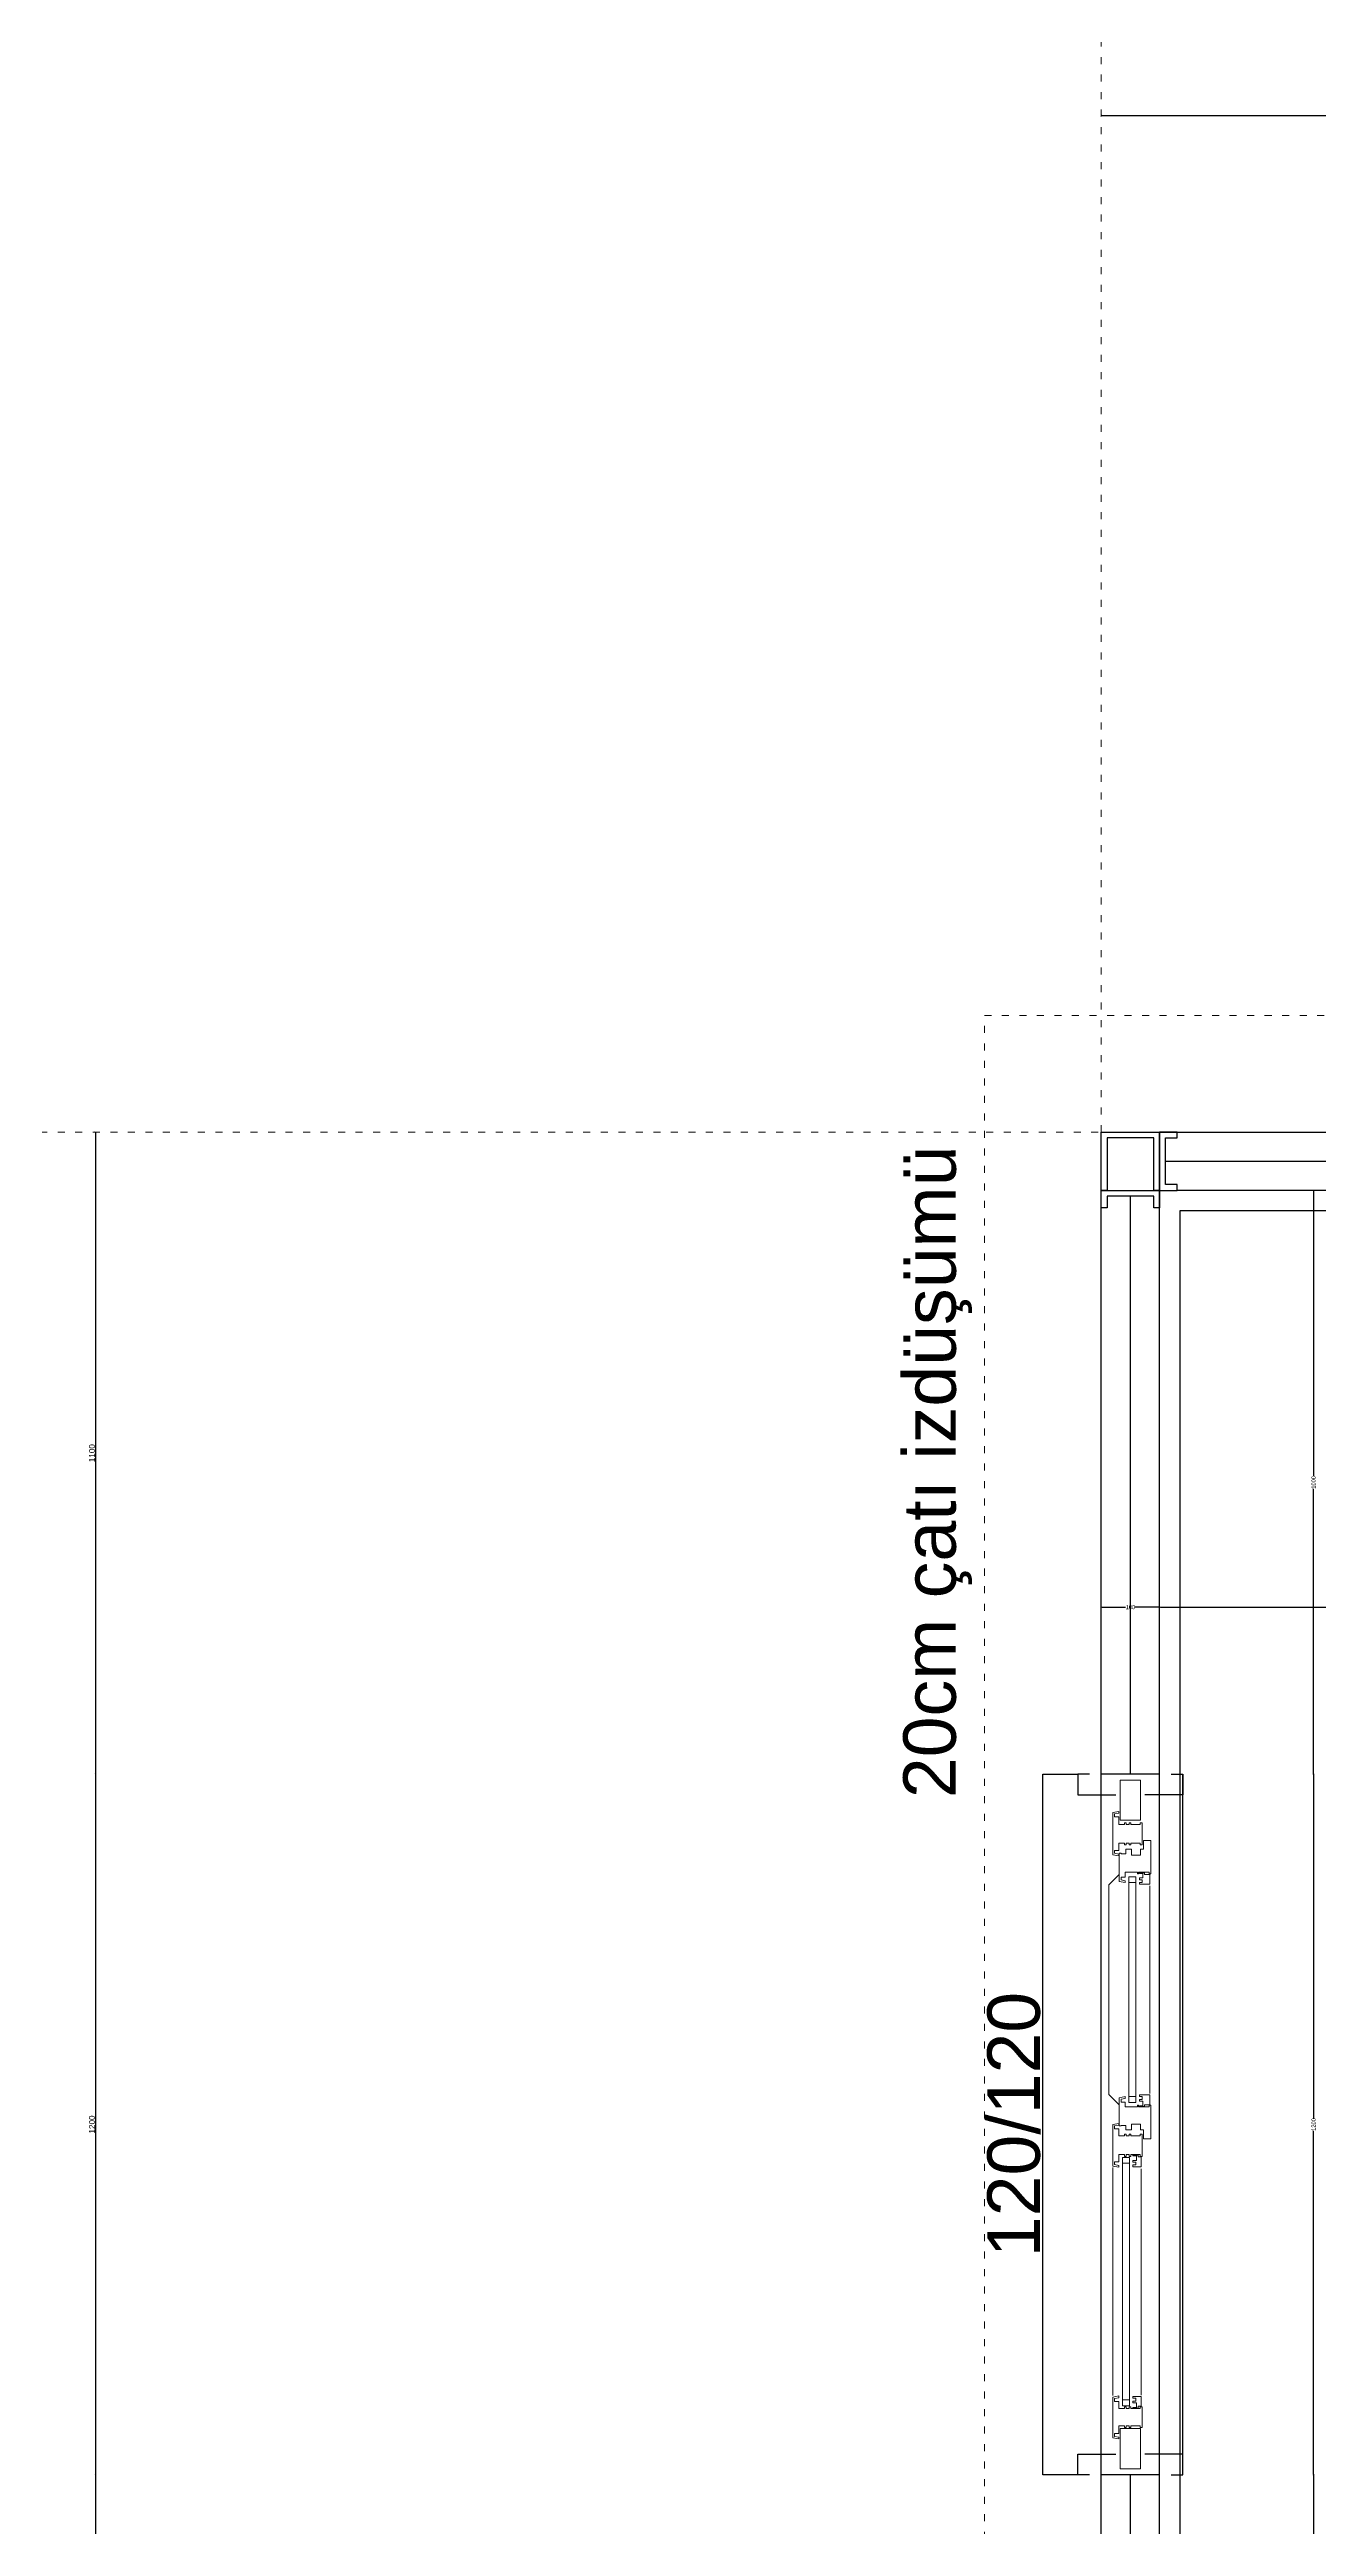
# Model space of a CAD drawing. Header units: centimetres. Extents: x -373760 to 14750, y -122502 to 29584.
# Drawn here: x -292172 to -289999, y -71404 to -67161 of the extents above; entities that cross this region are included whole.
import ezdxf
from ezdxf.enums import TextEntityAlignment as Align

# ---------------------------------------------------------------- set-up
doc = ezdxf.new("R2010")
doc.units = ezdxf.units.CM
doc.linetypes.add('ACAD_ISO03W100', pattern=[30, 12, -18])
for name, color, linetype, lineweight in [('AKSLAR-P', 211, 'Continuous', 9), ('duvar', 10, 'Continuous', 25), ('PENCERE', 5, 'Continuous', 13), ('Ölçü iç KGK', 124, 'Continuous', 20)]:
    doc.layers.add(name, color=color, linetype=linetype, lineweight=lineweight)
for name, color, linetype in [('duvar-kesim', 7, 'Continuous'), ('Kolon', 7, 'Continuous'), ('penc-yazi', 7, 'Continuous'), ('siva', 121, 'Continuous'), ('TASYUNU-P', 40, 'Continuous')]:
    doc.layers.add(name, color=color, linetype=linetype)
doc.styles.get("Standard").update_dxf_attribs({"font": 'arial.ttf'})
doc.linetypes.add('BATTING', pattern='A,0.00254,-2.54,[134,ltypeshp.shx,S=2.54,R=0,X=-2.54,Y=0],-5.08,[134,ltypeshp.shx,S=2.54,R=180,X=2.54,Y=0],-2.54', length=10.16254)
doc.dimstyles.new('Aydın İç Ölçü', dxfattribs={"dimtxt": 7, "dimasz": 3, "dimexe": 0.18, "dimexo": 0.0625, "dimgap": 1, "dimtad": 0, "dimdec": 0, "dimzin": 0, "dimdsep": 46, "dimtxsty": 'Standard', "dimblk": 'DOT', "dimcen": 1, "dimse1": 1, "dimse2": 1, "dimclrd": 256, "dimclrt": 6, "dimadec": 0, "dimazin": 0, "dimtfac": 1, "dimtdec": 0, "dimtix": 1, "dimtofl": 0, "dimtmove": 0, "dimatfit": 3, "dimldrblk": 'DOT', "dimfxl": 1, "dimtolj": 1, "dimtzin": 0, "dimarcsym": 0})
doc.dimstyles.new('aydın ölçü', dxfattribs={"dimtxt": 10, "dimasz": 2.5, "dimexe": 5, "dimexo": 5, "dimtad": 1, "dimdec": 0, "dimtxsty": 'Standard', "dimblk": 'ARCHTICK', "dimcen": 2.5, "dimse1": 1, "dimse2": 1, "dimadec": 0, "dimazin": 0, "dimtfac": 1, "dimtdec": 0, "dimtix": 1, "dimtmove": 0, "dimatfit": 3, "dimfxl": 5, "dimfxlon": 1, "dimarcsym": 0})

# ---------------------------------------------------------------- blocks, each defined once
blk = doc.blocks.new('fm-win2')
at = {"color": 8, "linetype": 'Continuous'}
for p, q in [((11, 1.37), (11, 0.17)), ((11, 1.37), (54.25, 1.37)), ((11, 0.17), (54.25, 0.17)), ((12, 1.37), (12, 0.17)), ((12.75, 3), (52.5, 3)), ((53.25, 1.37), (53.25, 0.17)), ((54.25, 1.37), (54.25, 0.17)), ((63.85, 0.28), (63.85, -0.92)), ((63.85, 0.28), (103.15, 0.28)), ((64.85, 0.28), (64.85, -0.92)), ((102.15, 0.28), (102.15, -0.92)), ((103.15, 0.28), (103.15, -0.92)), ((12.85, -1.85), (52.3, -1.85)), ((63.85, -0.92), (103.15, -0.92)), ((65.4, -3.35), (101.6, -3.35))]:
    blk.add_line(p, q, dxfattribs=at)
at = {"linetype": 'Continuous'}
for points in [[(7, -1.75), (0, -1.75), (0, 1.75), (7, 1.75)], [(7.5, -1.7), (7.5, -0.1), (7.2, -0.1), (7.2, 0.2), (7.5, 0.2), (7.5, 0.7), (7.2, 0.7), (7.2, 1), (7.5, 1), (7.5, 2), (6.16, 2), (6.16, 2.7), (5.65, 2.7), (5.51, 2), (5.2, 2), (5.4, 3), (12.5, 3), (12.7, 2), (12.39, 2), (12.25, 2.7), (11.74, 2.7), (11.74, 2), (10.5, 2), (10.5, 1), (10.8, 1), (10.8, 0.7), (10.5, 0.7), (10.5, 0.2), (10.8, 0.2), (10.8, -0.1), (10.5, -0.1), (10.5, -1.7), (10.8, -1.7), (10.8, -2), (7.2, -2), (7.2, -1.7)], [(58, 2), (59.24, 2), (59.24, 2.7), (59.75, 2.7), (59.89, 2), (60.2, 2), (60, 3), (52.75, 3), (52.55, 2), (52.86, 2), (53, 2.7), (53.51, 2.7), (53.51, 2), (54.75, 2), (54.75, 1), (54.45, 1), (54.45, 0.7), (54.75, 0.7), (54.75, 0.2), (54.45, 0.2), (54.45, -0.1), (54.75, -0.1), (54.75, -1.69), (54.45, -1.69), (54.45, -2), (58.3, -2), (58.3, -1.69), (58, -1.69), (58, -0.1), (58.3, -0.1), (58.3, 0.2), (58, 0.2), (58, 0.7), (58.3, 0.7), (58.3, 1), (58, 1)], [(63.05, -1.25), (63.05, 0.9), (63.89, 0.9), (63.89, 1.6), (64.4, 1.6), (64.54, 0.9), (64.85, 0.9), (64.65, 1.9), (59.75, 1.9), (59.75, 1.6), (59.85, 1.6), (59.85, 0.8), (59.05, 0.8), (59.05, -0.2), (60.05, -0.2), (60.05, -1.75), (59.05, -1.75), (59.05, -2.25), (57.5, -2.25), (57.5, -3.5), (63.35, -3.5), (63.35, -3.2), (63.05, -3.2), (63.05, -1.4), (63.35, -1.4), (63.35, -1.25)], [(103.95, -1.4), (103.65, -1.4), (103.65, -1.25), (103.95, -1.25), (103.95, 0.9), (103.11, 0.9), (103.11, 1.6), (102.6, 1.6), (102.46, 0.9), (102.15, 0.9), (102.35, 1.9), (107.25, 1.9), (107.25, 1.6), (107.15, 1.6), (107.15, 0.8), (107.95, 0.8), (107.95, -0.2), (106.95, -0.2), (106.95, -1.75), (107.95, -1.75), (107.95, -2.25), (109.5, -2.25), (109.5, -3.5), (103.65, -3.5), (103.65, -3.2), (103.95, -3.2)], [(109, 0.7), (108.7, 0.7), (108.7, 1), (109, 1), (109, 2), (107.76, 2), (107.76, 2.7), (107.25, 2.7), (107.11, 2), (106.8, 2), (107, 3), (114.35, 3), (114.55, 2), (114.24, 2), (114.1, 2.7), (113.59, 2.7), (113.59, 2), (112.25, 2), (112.25, 1), (112.55, 1), (112.55, 0.7), (112.25, 0.7), (112.25, 0.2), (112.55, 0.2), (112.55, -0.1), (112.25, -0.1), (112.25, -1.69), (112.55, -1.69), (112.55, -2), (108.7, -2), (108.7, -1.69), (109, -1.69), (109, -0.1), (108.7, -0.1), (108.7, 0.2), (109, 0.2)], [(113, -1.75), (120, -1.75), (120, 1.75), (113, 1.75)]]:
    blk.add_lwpolyline(points, close=True, dxfattribs=at)
at = {"color": 8, "linetype": 'Continuous'}
blk.add_lwpolyline([(63.45, 1.9), (65.25, 3.7), (101.75, 3.7), (103.55, 1.9)], dxfattribs=at)
for points in [[(10.9, -1.35), (10.9, -1.85), (12.6, -1.85), (12.6, -0.45), (12.3, -0.45), (12.3, -0.95), (11.8, -0.95), (11.8, -0.45), (11.5, -0.45), (11.5, -1.05), (10.7, -1.05), (10.7, -0.45), (10.6, -0.45), (10.6, -1.35)], [(54.35, -1.35), (54.35, -1.85), (52.65, -1.85), (52.65, -0.45), (52.95, -0.45), (52.95, -0.95), (53.45, -0.95), (53.45, -0.45), (53.75, -0.45), (53.75, -1.05), (54.55, -1.05), (54.55, -0.45), (54.65, -0.45), (54.65, -1.35)], [(63.15, -2.45), (63.45, -2.45), (63.45, -3.35), (65.15, -3.35), (65.15, -1.55), (64.85, -1.55), (64.85, -2.05), (64.35, -2.05), (64.35, -1.55), (64.05, -1.55), (64.05, -2.15), (63.25, -2.15), (63.25, -1.55), (63.15, -1.55)], [(103.85, -2.45), (103.55, -2.45), (103.55, -3.35), (101.85, -3.35), (101.85, -1.55), (102.15, -1.55), (102.15, -2.05), (102.65, -2.05), (102.65, -1.55), (102.95, -1.55), (102.95, -2.15), (103.75, -2.15), (103.75, -1.55), (103.85, -1.55)]]:
    blk.add_lwpolyline(points, close=True, dxfattribs=at)
blk = doc.blocks.new('_ArchTick')
at = {"color": 0, "linetype": 'ByBlock', "const_width": 0.15}
blk.add_lwpolyline([(-0.5, -0.5), (0.5, 0.5)], dxfattribs=at)
blk = doc.blocks.new('*D365')
at = {"layer": 'Defpoints', "color": 0, "ltscale": 0.5, "transparency": 16777216}
for p in [(-290370.8, -69015.3), (-292093.4, -70115.7), (-290370.8, -70115.7)]:
    blk.add_point(p, dxfattribs=at)
at = {"layer": 'Ölçü iç KGK', "color": 0, "lineweight": -2, "ltscale": 0.5, "transparency": 16777216}
blk.add_line((-292093.4, -69015.3), (-292093.4, -70115.7), dxfattribs=at)
at = {"layer": 'Ölçü iç KGK', "color": 0, "lineweight": -2, "ltscale": 0.5, "transparency": 16777216, "xscale": 2.5, "yscale": 2.5, "zscale": 2.5}
for p, rotation in [((-292093.4, -69015.3), 90), ((-292093.4, -70115.7), 270)]:
    blk.add_blockref('_ArchTick', p, dxfattribs=dict(at, rotation=rotation))
at = {"layer": 'Ölçü iç KGK', "color": 0, "lineweight": -2, "ltscale": 0.5, "transparency": 16777216, "insert": (-292099.1, -69565.5), "char_height": 10, "attachment_point": 5, "rotation": 90}
blk.add_mtext('1100', dxfattribs=at)
blk = doc.blocks.new('*D366')
at = {"layer": 'Defpoints', "color": 0, "ltscale": 0.5, "transparency": 16777216}
for p in [(-290370.8, -70115.7), (-292093.4, -71315.7), (-290370.8, -71315.7)]:
    blk.add_point(p, dxfattribs=at)
at = {"layer": 'Ölçü iç KGK', "color": 0, "lineweight": -2, "ltscale": 0.5, "transparency": 16777216}
blk.add_line((-292093.4, -70115.7), (-292093.4, -71315.7), dxfattribs=at)
at = {"layer": 'Ölçü iç KGK', "color": 0, "lineweight": -2, "ltscale": 0.5, "transparency": 16777216, "xscale": 2.5, "yscale": 2.5, "zscale": 2.5}
for p, rotation in [((-292093.4, -70115.7), 90), ((-292093.4, -71315.7), 270)]:
    blk.add_blockref('_ArchTick', p, dxfattribs=dict(at, rotation=rotation))
at = {"layer": 'Ölçü iç KGK', "color": 0, "lineweight": -2, "ltscale": 0.5, "transparency": 16777216, "insert": (-292099.1, -70715.7), "char_height": 10, "attachment_point": 5, "rotation": 90}
blk.add_mtext('1200', dxfattribs=at)
blk = doc.blocks.new('*D367')
at = {"layer": 'Defpoints', "color": 0, "ltscale": 0.5, "transparency": 16777216}
for p in [(-290370.8, -71315.7), (-292093.4, -73215.8), (-290370.8, -73215.8)]:
    blk.add_point(p, dxfattribs=at)
at = {"layer": 'Ölçü iç KGK', "color": 0, "lineweight": -2, "ltscale": 0.5, "transparency": 16777216}
blk.add_line((-292093.4, -71315.7), (-292093.4, -73215.8), dxfattribs=at)
at = {"layer": 'Ölçü iç KGK', "color": 0, "lineweight": -2, "ltscale": 0.5, "transparency": 16777216, "xscale": 2.5, "yscale": 2.5, "zscale": 2.5}
for p, rotation in [((-292093.4, -71315.7), 90), ((-292093.4, -73215.8), 270)]:
    blk.add_blockref('_ArchTick', p, dxfattribs=dict(at, rotation=rotation))
at = {"layer": 'Ölçü iç KGK', "color": 0, "lineweight": -2, "ltscale": 0.5, "transparency": 16777216, "insert": (-292099.1, -72265.7), "char_height": 10, "attachment_point": 5, "rotation": 90}
blk.add_mtext('1900', dxfattribs=at)
blk = doc.blocks.new('*D372')
at = {"layer": 'Defpoints', "color": 0, "ltscale": 0.5, "transparency": 16777216}
for p in [(-287269.7, -67273.4), (-290370.8, -69015.3), (-287269.7, -69015.3)]:
    blk.add_point(p, dxfattribs=at)
at = {"layer": 'Ölçü iç KGK', "color": 0, "lineweight": -2, "ltscale": 0.5, "transparency": 16777216}
blk.add_line((-290370.8, -67273.4), (-287269.7, -67273.4), dxfattribs=at)
at = {"layer": 'Ölçü iç KGK', "color": 0, "lineweight": -2, "ltscale": 0.5, "transparency": 16777216, "xscale": 2.5, "yscale": 2.5, "zscale": 2.5, "rotation": 180}
blk.add_blockref('_ArchTick', (-290370.8, -67273.4), dxfattribs=at)
at = {"layer": 'Ölçü iç KGK', "color": 0, "lineweight": -2, "ltscale": 0.5, "transparency": 16777216, "xscale": 2.5, "yscale": 2.5, "zscale": 2.5}
blk.add_blockref('_ArchTick', (-287269.7, -67273.4), dxfattribs=at)
at = {"layer": 'Ölçü iç KGK', "color": 0, "lineweight": -2, "ltscale": 0.5, "transparency": 16777216, "insert": (-288820.3, -67267.7), "char_height": 10, "attachment_point": 5}
blk.add_mtext('3101', dxfattribs=at)
blk = doc.blocks.new('_Dot')
at = {"color": 0, "linetype": 'ByBlock', "lineweight": -2}
blk.add_line((-0.5, 0), (-1, 0), dxfattribs=at)
at = {"color": 0, "linetype": 'ByBlock', "const_width": 0.5}
blk.add_lwpolyline([(-0.25, 0, 1), (0.25, 0, 1)], format="xyb", close=True, dxfattribs=at)
blk = doc.blocks.new('*D388')
at = {"layer": 'Defpoints', "color": 0, "ltscale": 0.5, "transparency": 16777216}
for p in [(-290370.8, -69840.9), (-290270.8, -69829.3), (-290270.8, -69840.9)]:
    blk.add_point(p, dxfattribs=at)
at = {"layer": 'Ölçü iç KGK', "lineweight": -2, "ltscale": 0.5, "transparency": 16777216}
for p, q in [((-290367.8, -69829.3), (-290329.2, -69829.3)), ((-290273.8, -69829.3), (-290312.5, -69829.3))]:
    blk.add_line(p, q, dxfattribs=at)
at = {"layer": 'Ölçü iç KGK', "lineweight": -2, "ltscale": 0.5, "transparency": 16777216, "xscale": 3, "yscale": 3, "zscale": 3, "rotation": 180}
blk.add_blockref('_Dot', (-290370.8, -69829.3), dxfattribs=at)
at = {"layer": 'Ölçü iç KGK', "lineweight": -2, "ltscale": 0.5, "transparency": 16777216, "xscale": 3, "yscale": 3, "zscale": 3}
blk.add_blockref('_Dot', (-290270.8, -69829.3), dxfattribs=at)
at = {"layer": 'Ölçü iç KGK', "color": 6, "lineweight": -2, "ltscale": 0.5, "transparency": 16777216, "insert": (-290320.8, -69829.3), "char_height": 7, "attachment_point": 5}
blk.add_mtext('\\A1;100', dxfattribs=at)
blk = doc.blocks.new('*D389')
at = {"layer": 'Defpoints', "color": 0, "ltscale": 0.5, "transparency": 16777216}
for p in [(-290270.8, -69840.9), (-287820.8, -69829.3), (-287820.8, -69829.3)]:
    blk.add_point(p, dxfattribs=at)
at = {"layer": 'Ölçü iç KGK', "lineweight": -2, "ltscale": 0.5, "transparency": 16777216}
for p, q in [((-290267.8, -69829.3), (-289057.3, -69829.3)), ((-287823.8, -69829.3), (-289034.3, -69829.3))]:
    blk.add_line(p, q, dxfattribs=at)
at = {"layer": 'Ölçü iç KGK', "lineweight": -2, "ltscale": 0.5, "transparency": 16777216, "xscale": 3, "yscale": 3, "zscale": 3, "rotation": 180}
blk.add_blockref('_Dot', (-290270.8, -69829.3), dxfattribs=at)
at = {"layer": 'Ölçü iç KGK', "lineweight": -2, "ltscale": 0.5, "transparency": 16777216, "xscale": 3, "yscale": 3, "zscale": 3}
blk.add_blockref('_Dot', (-287820.8, -69829.3), dxfattribs=at)
at = {"layer": 'Ölçü iç KGK', "color": 6, "lineweight": -2, "ltscale": 0.5, "transparency": 16777216, "insert": (-289045.8, -69829.3), "char_height": 7, "attachment_point": 5}
blk.add_mtext('\\A1;2450', dxfattribs=at)
blk = doc.blocks.new('*D437')
at = {"layer": 'Defpoints', "color": 0, "ltscale": 0.45, "transparency": 16777216}
for p in [(-292722.5, -69015.3), (-292426, -79093.5), (-290370.8, -79093.5)]:
    blk.add_point(p, dxfattribs=at)
at = {"layer": 'Ölçü iç KGK', "color": 0, "lineweight": -2, "ltscale": 0.45, "transparency": 16777216}
blk.add_line((-292426, -69015.3), (-292426, -79093.5), dxfattribs=at)
at = {"layer": 'Ölçü iç KGK', "color": 0, "lineweight": -2, "ltscale": 0.45, "transparency": 16777216, "xscale": 2.5, "yscale": 2.5, "zscale": 2.5}
for p, rotation in [((-292426, -69015.3), 90), ((-292426, -79093.5), 270)]:
    blk.add_blockref('_ArchTick', p, dxfattribs=dict(at, rotation=rotation))
at = {"layer": 'Ölçü iç KGK', "color": 0, "lineweight": -2, "ltscale": 0.45, "transparency": 16777216, "insert": (-292431.8, -74054.4), "char_height": 10, "attachment_point": 5, "rotation": 90}
blk.add_mtext('10078', dxfattribs=at)
blk = doc.blocks.new('*D458')
at = {"layer": 'Defpoints', "color": 0, "ltscale": 0.45, "transparency": 16777216}
for p in [(-290270.8, -69115.3), (-290270.8, -70115.7), (-290007.1, -70115.7)]:
    blk.add_point(p, dxfattribs=at)
at = {"layer": 'Ölçü iç KGK', "lineweight": -2, "ltscale": 0.45, "transparency": 16777216}
for p, q in [((-290007.1, -69118.3), (-290007.1, -69604.4)), ((-290007.1, -70112.7), (-290007.1, -69626.6))]:
    blk.add_line(p, q, dxfattribs=at)
at = {"layer": 'Ölçü iç KGK', "lineweight": -2, "ltscale": 0.45, "transparency": 16777216, "xscale": 3, "yscale": 3, "zscale": 3}
for p, rotation in [((-290007.1, -69115.3), 90), ((-290007.1, -70115.7), 270)]:
    blk.add_blockref('_Dot', p, dxfattribs=dict(at, rotation=rotation))
at = {"layer": 'Ölçü iç KGK', "color": 6, "lineweight": -2, "ltscale": 0.45, "transparency": 16777216, "insert": (-290007.1, -69615.5), "char_height": 7, "attachment_point": 5, "rotation": 90}
blk.add_mtext('\\A1;1000', dxfattribs=at)
blk = doc.blocks.new('*D459')
at = {"layer": 'Defpoints', "color": 0, "ltscale": 0.45, "transparency": 16777216}
for p in [(-290270.8, -70115.7), (-290270.8, -71315.7), (-290007.1, -71315.7)]:
    blk.add_point(p, dxfattribs=at)
at = {"layer": 'Ölçü iç KGK', "lineweight": -2, "ltscale": 0.45, "transparency": 16777216}
for p, q in [((-290007.1, -70118.7), (-290007.1, -70704.6)), ((-290007.1, -71312.7), (-290007.1, -70726.8))]:
    blk.add_line(p, q, dxfattribs=at)
at = {"layer": 'Ölçü iç KGK', "lineweight": -2, "ltscale": 0.45, "transparency": 16777216, "xscale": 3, "yscale": 3, "zscale": 3}
for p, rotation in [((-290007.1, -70115.7), 90), ((-290007.1, -71315.7), 270)]:
    blk.add_blockref('_Dot', p, dxfattribs=dict(at, rotation=rotation))
at = {"layer": 'Ölçü iç KGK', "color": 6, "lineweight": -2, "ltscale": 0.45, "transparency": 16777216, "insert": (-290007.1, -70715.7), "char_height": 7, "attachment_point": 5, "rotation": 90}
blk.add_mtext('\\A1;1200', dxfattribs=at)
blk = doc.blocks.new('*D460')
at = {"layer": 'Defpoints', "color": 0, "ltscale": 0.45, "transparency": 16777216}
for p in [(-290270.8, -71315.7), (-290270.8, -72443.5), (-290007.1, -72443.5)]:
    blk.add_point(p, dxfattribs=at)
at = {"layer": 'Ölçü iç KGK', "lineweight": -2, "ltscale": 0.45, "transparency": 16777216}
for p, q in [((-290007.1, -71318.7), (-290007.1, -71868.5)), ((-290007.1, -72440.5), (-290007.1, -71890.7))]:
    blk.add_line(p, q, dxfattribs=at)
at = {"layer": 'Ölçü iç KGK', "lineweight": -2, "ltscale": 0.45, "transparency": 16777216, "xscale": 3, "yscale": 3, "zscale": 3}
for p, rotation in [((-290007.1, -71315.7), 90), ((-290007.1, -72443.5), 270)]:
    blk.add_blockref('_Dot', p, dxfattribs=dict(at, rotation=rotation))
at = {"layer": 'Ölçü iç KGK', "color": 6, "lineweight": -2, "ltscale": 0.45, "transparency": 16777216, "insert": (-290007.1, -71879.6), "char_height": 7, "attachment_point": 5, "rotation": 90}
blk.add_mtext('\\A1;1128', dxfattribs=at)

msp = doc.modelspace()

# ---------------------------------------------------------------- linework, layer by layer
at = {"layer": 'AKSLAR-P', "linetype": 'ACAD_ISO03W100'}
for p, q in [((-290370.84, -66063.45), (-290370.84, -83872.12)), ((-293837.69, -69015.34), (-276960.19, -69015.34))]:
    msp.add_line(p, q, dxfattribs=at)
at = {"layer": 'AKSLAR-P', "color": 30, "linetype": 'ACAD_ISO03W100', "true_color": 0xf26722}
msp.add_lwpolyline([(-290570.84, -68815.34), (-279672.31, -68815.34), (-279672.31, -80815.34), (-290570.84, -80815.34)], close=True, dxfattribs=at)
at = {"layer": 'duvar'}
for p, q in [((-290270.84, -70115.66), (-290270.84, -69015.34)), ((-287850.83, -69115.34), (-290240.84, -69115.34)), ((-290270.84, -72443.52), (-290270.84, -71315.66))]:
    msp.add_line(p, q, dxfattribs=at)
at = {"layer": 'duvar', "lineweight": -2, "ltscale": 0.5}
for p, q in [((-290270.84, -70115.66), (-290370.84, -70115.66)), ((-290270.84, -71315.66), (-290370.84, -71315.66))]:
    msp.add_line(p, q, dxfattribs=at)
at = {"layer": 'duvar'}
for points in [[(-290370.84, -70115.66), (-290370.84, -69015.34), (-287269.75, -69015.34)], [(-290370.84, -73215.82), (-290370.84, -71315.66)]]:
    msp.add_lwpolyline(points, dxfattribs=at)
at = {"layer": 'duvar-kesim', "lineweight": -2, "ltscale": 0.5}
for p, q in [((-290370.84, -71315.66), (-290370.84, -70115.66)), ((-290270.84, -71315.66), (-290270.84, -70115.66))]:
    msp.add_line(p, q, dxfattribs=at)
at = {"layer": 'Kolon', "ltscale": 0.8}
for points in [[(-290360.84, -69115.34), (-290370.84, -69115.34), (-290370.84, -69015.34), (-290270.84, -69015.34), (-290270.84, -69115.34), (-290280.84, -69115.34), (-290280.84, -69025.34), (-290360.84, -69025.34), (-290360.84, -69115.34)], [(-290240.84, -69025.34), (-290240.84, -69015.34), (-290270.84, -69015.34), (-290270.84, -69115.34), (-290240.84, -69115.34), (-290240.84, -69105.34), (-290260.84, -69105.34), (-290260.84, -69025.34), (-290240.84, -69025.34)], [(-290360.84, -69145.34), (-290370.84, -69145.34), (-290370.84, -69115.34), (-290270.84, -69115.34), (-290270.84, -69145.34), (-290280.84, -69145.34), (-290280.84, -69125.34), (-290360.84, -69125.34), (-290360.84, -69145.34)]]:
    msp.add_lwpolyline(points, dxfattribs=at)
at = {"layer": 'PENCERE', "lineweight": -2, "ltscale": 0.5}
for points in [[(-290410.84, -71315.66), (-290470.84, -71315.66), (-290470.84, -70115.66), (-290410.84, -70115.66)], [(-290390.84, -70115.66), (-290410.84, -70115.66), (-290410.84, -70150.66), (-290345.84, -70150.66)], [(-290250.84, -70115.66), (-290230.84, -70115.66), (-290230.84, -70150.66), (-290295.84, -70150.66)], [(-290230.84, -71315.66), (-290230.84, -70115.66)], [(-290390.84, -71315.66), (-290410.84, -71315.66), (-290410.84, -71280.66), (-290345.84, -71280.66)], [(-290250.84, -71315.66), (-290230.84, -71315.66), (-290230.84, -71280.66), (-290295.84, -71280.66)]]:
    msp.add_lwpolyline(points, dxfattribs=at)
at = {"layer": 'siva', "lineweight": -2, "ltscale": 0.45}
msp.add_lwpolyline([(-287855.83, -69150.34), (-290235.84, -69150.34), (-290235.84, -70115.66), (-290235.84, -71315.66), (-290235.84, -72408.52), (-287445.55, -72408.52), (-287445.55, -72378.73), (-287445.5, -72378.73), (-287444.86, -71513.73), (-287444.76, -71379.85), (-287720.87, -71379.18), (-287855.83, -71379.18), (-287855.83, -71244.18), (-287855.83, -71214.18)], close=True, dxfattribs=at)
at = {"layer": 'TASYUNU-P', "linetype": 'BATTING', "lineweight": -2, "ltscale": 0.5}
msp.add_line((-290260.84, -69065.34), (-287830.83, -69065.34), dxfattribs=at)
at = {"layer": 'TASYUNU-P', "linetype": 'BATTING', "lineweight": -2, "ltscale": 0.45}
for p, q in [((-290320.84, -70115.66), (-290320.84, -69125.34)), ((-290320.84, -72433.52), (-290320.84, -71315.66))]:
    msp.add_line(p, q, dxfattribs=at)

# ---------------------------------------------------------------- block references
at = {"layer": 'PENCERE', "lineweight": -2, "ltscale": 0.5, "xscale": 9.833333333333329, "yscale": 10, "zscale": 9.833333333333329, "rotation": 90}
msp.add_blockref('fm-win2', (-290320.84, -71305.66), dxfattribs=at)

# ---------------------------------------------------------------- texts
at = {"layer": 'AKSLAR-P', "color": 30, "linetype": 'ACAD_ISO03W100', "true_color": 0xf26722}
msp.add_text('20cm çatı izdüşümü', height=90, rotation=90, dxfattribs=at).set_placement((-290664.75, -69597.53), align=Align.MIDDLE_CENTER)
at = {"layer": 'penc-yazi', "lineweight": -2, "ltscale": 0.5}
msp.add_text('120/120', height=90, rotation=90, dxfattribs=at).set_placement((-290520.84, -70715.66), align=Align.MIDDLE_CENTER)

# ---------------------------------------------------------------- dimensions: what is measured, and where the dimension line sits
at = {"layer": 'Ölçü iç KGK', "lineweight": -2, "ltscale": 0.5}
for base, p1, p2, dimstyle, picture, middle in [((-287269.75, -67273.45), (-290370.84, -69015.34), (-287269.75, -69015.34), 'aydın ölçü', '*D372', (-288820.3, -67267.72)), ((-290270.84, -69829.32), (-290370.84, -69840.9), (-290270.84, -69840.9), 'Aydın İç Ölçü', '*D388', (-290320.84, -69829.32)), ((-287820.83, -69829.32), (-290270.84, -69840.9), (-287820.83, -69829.32), 'Aydın İç Ölçü', '*D389', (-289045.84, -69829.32))]:
    dim = msp.add_linear_dim(base=base, p1=p1, p2=p2, dimstyle=dimstyle, dxfattribs=at)
    dim.commit()
    dim.dimension.update_dxf_attribs({"geometry": picture, "text_midpoint": middle})
at = {"layer": 'Ölçü iç KGK', "lineweight": -2, "ltscale": 0.45}
for base, p1, p2, dimstyle, picture, middle in [((-292426.04, -79093.54), (-292722.48, -69015.34), (-290370.84, -79093.54), 'aydın ölçü', '*D437', (-292431.77, -74054.44)), ((-290007.1, -70115.66), (-290270.84, -69115.34), (-290270.84, -70115.66), 'Aydın İç Ölçü', '*D458', (-290007.1, -69615.5))]:
    dim = msp.add_linear_dim(base=base, p1=p1, p2=p2, angle=90, dimstyle=dimstyle, dxfattribs=at)
    dim.commit()
    dim.dimension.update_dxf_attribs({"geometry": picture, "text_midpoint": middle})
at = {"layer": 'Ölçü iç KGK', "lineweight": -2, "ltscale": 0.5}
dim = msp.add_linear_dim(base=(-292093.36, -70115.66), p1=(-290370.84, -69015.34), p2=(-290370.84, -70115.66), angle=90, dimstyle='aydın ölçü', dxfattribs=at)
dim.commit()
dim.dimension.update_dxf_attribs({"geometry": '*D365', "text_midpoint": (-292099.09, -69565.5)})
for base, p1, p2, picture, middle in [((-292093.36, -71315.66), (-290370.84, -70115.66), (-290370.84, -71315.66), '*D366', (-292099.09, -70715.66)), ((-292093.36, -73215.82), (-290370.84, -71315.66), (-290370.84, -73215.82), '*D367', (-292099.09, -72265.74))]:
    dim = msp.add_linear_dim(base=base, p1=p1, p2=p2, angle=90, dimstyle='aydın ölçü', override={"dimtmove": 1}, dxfattribs=at)
    dim.commit()
    dim.dimension.update_dxf_attribs({"geometry": picture, "text_midpoint": middle})
at = {"layer": 'Ölçü iç KGK', "lineweight": -2, "ltscale": 0.45}
for base, p1, p2, picture, middle in [((-290007.1, -71315.66), (-290270.84, -70115.66), (-290270.84, -71315.66), '*D459', (-290007.1, -70715.66)), ((-290007.1, -72443.52), (-290270.84, -71315.66), (-290270.84, -72443.52), '*D460', (-290007.1, -71879.59))]:
    dim = msp.add_linear_dim(base=base, p1=p1, p2=p2, angle=90, dimstyle='Aydın İç Ölçü', override={"dimtmove": 1}, dxfattribs=at)
    dim.commit()
    dim.dimension.update_dxf_attribs({"geometry": picture, "text_midpoint": middle})

doc.saveas('drawing.dxf')
